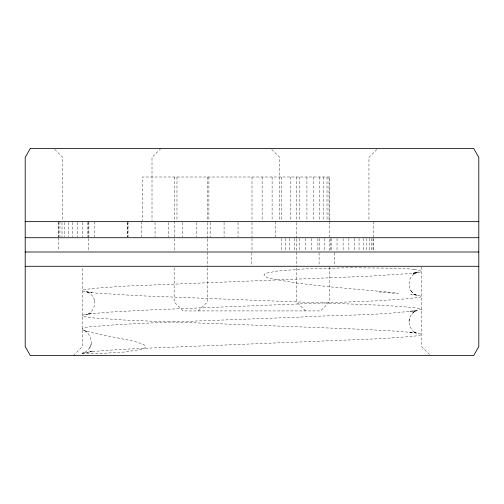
<?xml version="1.0" encoding="UTF-8"?>
<svg xmlns="http://www.w3.org/2000/svg" width="504" height="504" viewBox="0 0 504 504"><rect width="100%" height="100%" fill="white"/><g stroke="black" fill="none" stroke-linecap="round" stroke-linejoin="round"><path stroke-width="0.38" stroke-dasharray="2.52 1.89" d="M409.456 318.61L408.908 322.157C409.103 317.665 411.365 313.318 415.29 311L411.907 313.646L412.694 312.99M90.884 345.007L91.167 344.396L89.636 348.031C93.82 341.032 89.529 332.149 82.322 329.421L82.366 328.658L83.645 327.972L89.882 326.787L118.912 324.5L176.753 321.754L298.393 317.192C339.312 314.584 380.917 316.014 421.413 309.62L421.47 309.185L420.607 308.744L412.574 307.44L382.202 305.267L136.93 295.659L94.582 292.975L84.439 291.627L82.183 290.72L83.601 289.813L92.522 288.446L124.217 286.159L369.797 276.154L410.628 273.489L419.882 272.166L421.527 271.291L419.492 270.415L413.834 269.546M82.354 353.146L86.241 353.795L95.061 353.783L125.03 352.012L141.265 349.385L144.837 347.905L145.719 346.727L145.341 345.725L142.752 344.056L134.171 341.29L94.412 333.232L83.525 330.252L86.48 331.531L85.063 330.92M89.92 347.42L87.929 350.015L85.34 352.006L82.316 353.26L92.994 351.414L89.901 351.842L104.901 350.469L135.841 348.642L381.232 338.656L412.096 336.439L418.572 335.557L421.432 334.675L421.489 334.24L418.849 333.364L408.87 331.997L416.165 332.93M73.439 355.566L82.366 346.639L82.366 267.063M160.952 148.434L152.006 157.361L152.006 220.859M198.412 310.924L207.358 301.997L207.358 267.41M376.853 149.486L368.953 157.361L368.953 220.859M414.49 311.648L417.495 310.395L409.935 311.705L415.756 310.937M414.603 273.048L413.293 273.231L418.232 271.927L413.759 273.829L416.751 272.576C408.599 275.341 406.476 287.06 412.631 292.887L410.149 289.642L410.64 290.291M86.934 292.074L91.986 292.774L85.73 291.425C89.97 292.641 93.366 296.043 94.582 300.277L94.437 299.603C96.043 306.104 92.175 313.249 85.598 314.956L91.262 313.601L83.62 314.868L82.202 315.775L84.458 316.682L94.601 318.03L128.073 320.267L355.244 329.024L389.863 330.756L412.593 332.495M413.293 273.231L417.69 272.607M88.679 313.954L109.21 312.127L151.836 309.84L378.473 300.762L410.647 298.544L419.901 297.221L421.546 296.346L419.517 295.47L410.76 294.172L417.734 295.476L414.723 294.223L412.133 292.238M392.421 268.204L349.222 267.737L305.374 268.846L277.263 271.02L266.389 273.174L264.543 274.094L263.957 275.008L264.487 275.953L266.295 277.011L272.777 278.995L296.617 283.046L329.925 286.833L396.9 292.906M413.853 294.601L415.227 294.821M413.979 332.646L417.148 333.295L414.143 332.048L415.302 332.697C411.453 330.41 409.122 326.164 408.958 321.722M271.782 149.486L279.676 157.361L279.676 220.859M429.515 354.514L421.634 346.639L421.634 266.282M305.588 310.924L296.642 301.997L296.642 267.41M54.835 149.486L62.729 157.361L62.729 220.859M373.42 221.647L373.42 236.949M373.42 238.468L373.42 250.494M372.998 238.468L372.998 250.494M371.744 238.468L371.744 250.494M369.684 238.468L369.684 250.494M366.843 238.468L366.843 250.494M363.271 238.468L363.271 250.494M359.037 238.468L359.037 250.494M354.211 238.468L354.211 250.494M348.869 238.468L348.869 250.494M343.104 238.468L343.104 250.494M337.025 238.468L337.025 252M334.688 252.75L334.688 265.532M331.664 238.468L331.664 250.494M330.725 238.468L330.725 250.494M329.673 220.859L329.673 177.005L142.569 177.005L142.569 220.859M329.673 221.647L329.673 250.494M329.496 267.063L329.496 301.997L320.55 310.924L183.097 310.924L174.151 301.997L174.151 267.063M329.011 177.005L329.011 220.859M327.027 177.005L327.027 220.859M324.318 238.468L324.318 250.494M323.763 177.005L323.763 220.859M319.265 177.005L319.265 220.859M319.265 238.468L319.265 250.494M319.089 252.75L319.089 265.532M317.904 238.468L317.904 250.494M313.62 177.005L313.62 220.859M311.604 238.468L311.604 250.494M306.923 177.005L306.923 220.859M305.525 238.468L305.525 250.494M299.767 238.468L299.767 250.494M299.281 177.005L299.281 220.859M296.642 177.005L296.642 221.81M296.642 222.598L296.642 238.323M296.642 239.11L296.642 266.622M294.424 238.468L294.424 250.494M290.839 177.005L290.839 220.859M289.592 238.468L289.592 250.494M285.358 238.468L285.358 250.494M281.793 238.468L281.793 250.494M281.723 177.005L281.723 220.859M275.216 221.647L275.216 236.949M272.103 177.005L272.103 220.859M262.137 177.005L262.137 220.859M252 177.005L252 220.859M252 222.409L252 236.949M252 238.468L252 250.494M251.824 252.75L251.824 265.532M238.033 222.409L238.033 236.949M224.078 222.409L224.078 236.949M210.155 222.409L210.155 236.949M208.883 177.005L208.883 220.859M207.358 177.005L207.358 221.81M207.358 222.598L207.358 238.323M207.358 239.11L207.358 266.622M196.276 222.409L196.276 236.949M182.454 222.409L182.454 236.949M176.973 177.005L176.973 221.647M174.327 177.005L174.327 250.438M168.708 222.409L168.708 236.949M155.049 222.409L155.049 236.949M141.492 221.647L141.492 236.949M128.054 221.647L128.054 236.949M127.638 222.409L127.638 236.949M127.329 222.409L127.329 236.949M94.657 221.647L94.657 236.949M88.893 221.647L88.893 236.949M88.578 222.409L88.578 236.949M88.578 238.468L88.578 250.494M87.646 222.409L87.646 236.949M82.813 222.409L82.813 236.949M77.477 222.409L77.477 236.949M72.645 222.409L72.645 236.949M68.412 222.409L68.412 236.949M64.84 222.409L64.84 236.949M62.005 222.409L62.005 236.949M59.938 221.647L59.938 236.949M58.685 221.647L58.685 236.949M58.262 222.409L58.262 236.949M58.262 237.718L58.262 250.494M393.989 268.096A169.59 8.127 -2.1 0 1 414.792 269.495M378.655 291.904A169.76 2.444 3.9 0 1 399.855 293.769M82.656 353.128A169.602 3.377 -3.3 0 1 91.445 351.761"/><path stroke-width="0.76" d="M25.2 221.647L478.8 221.647M25.2 237.718L478.8 237.718M25.2 252L478.8 252M25.2 266.282L478.8 266.282M30.353 148.434L25.2 157.361L25.2 346.639L30.353 355.566L473.647 355.566L478.8 346.639L478.8 157.361L473.647 148.434L30.353 148.434"/></g></svg>
